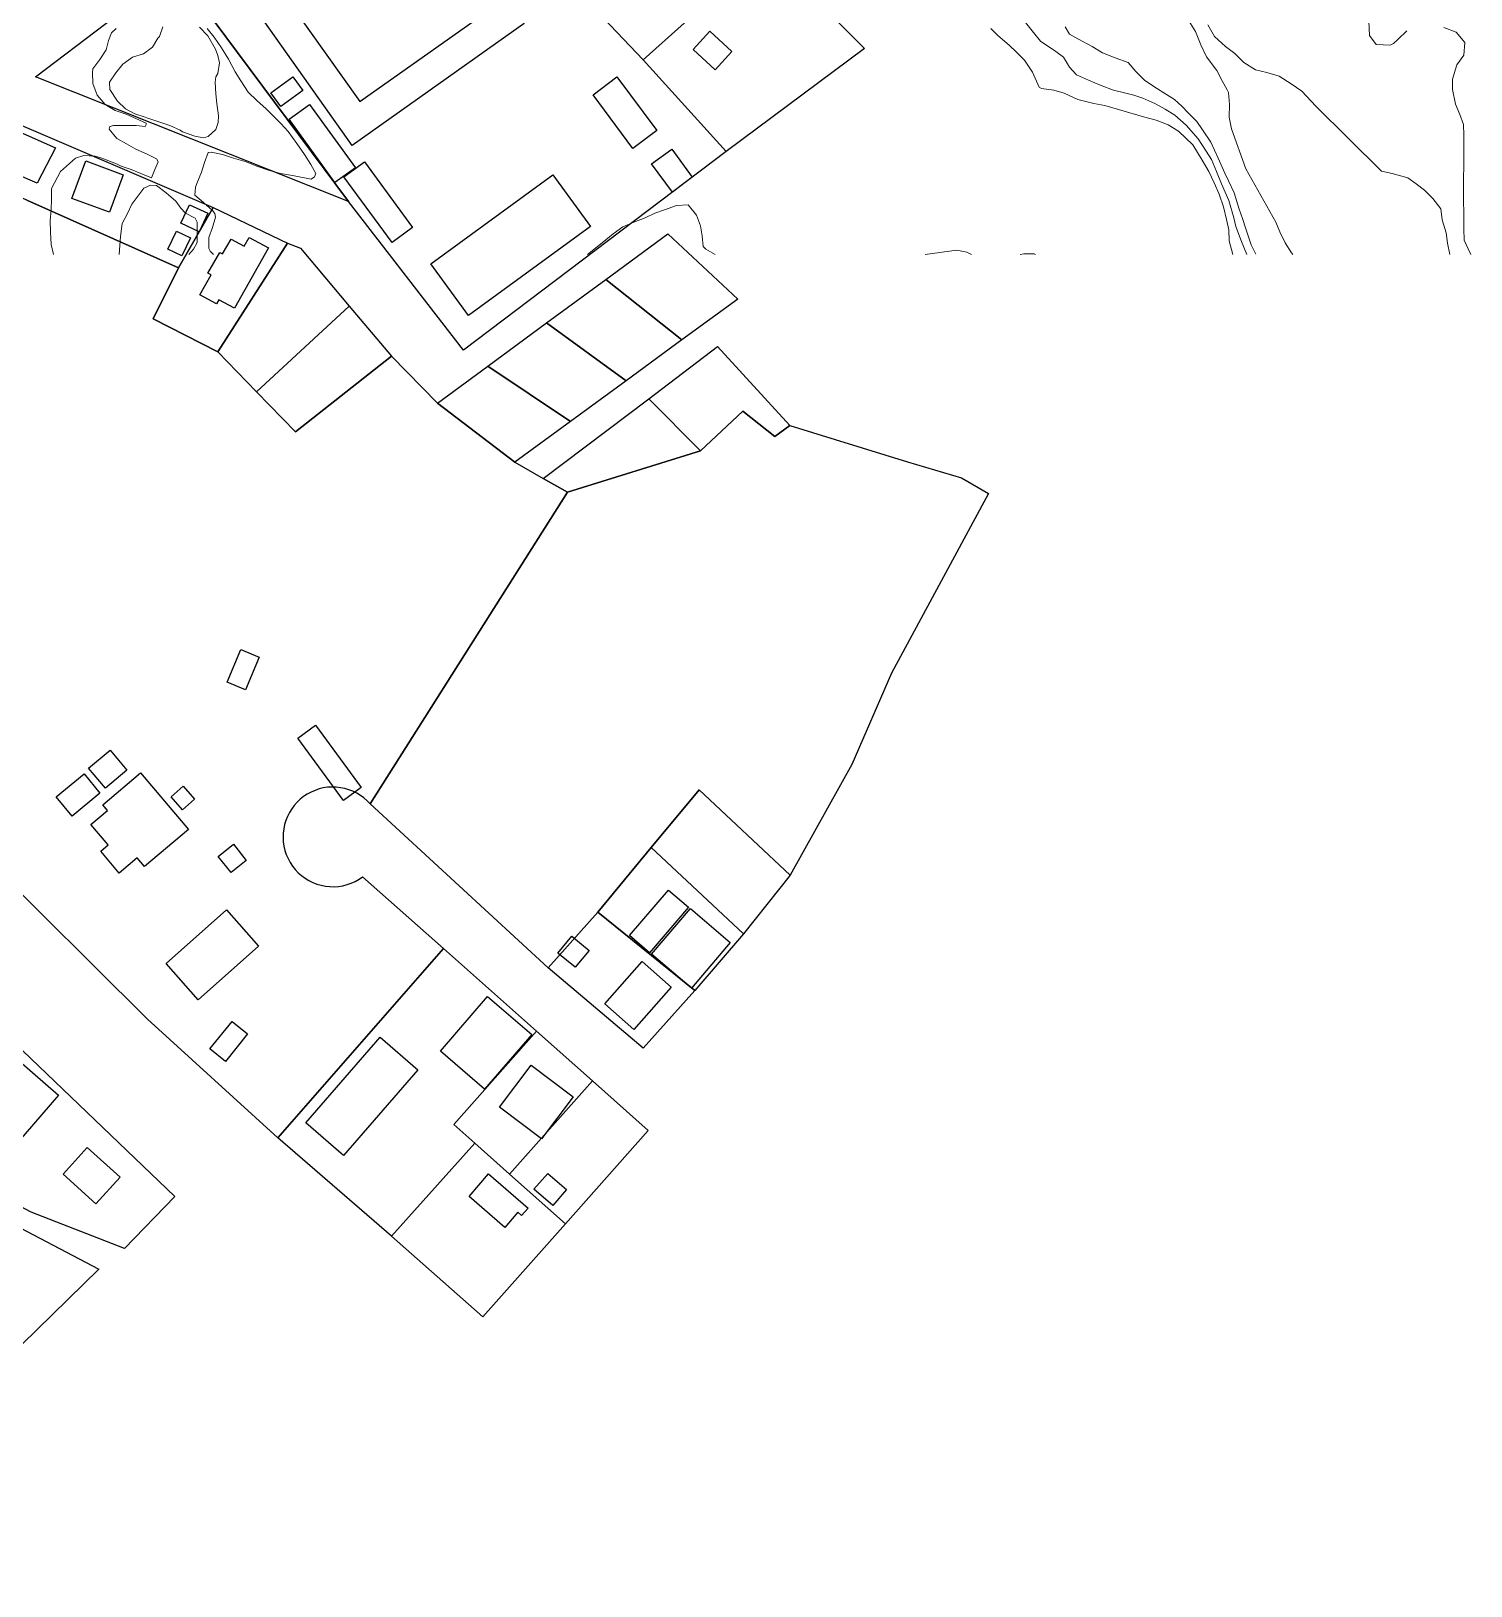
# Model space of a CAD drawing. Header units: millimetres. Extents: x 72 to 2370, y -203 to 794.
# Drawn here: x 2071.7 to 2360.6, y -182.1 to 129.8 of the extents above; entities that cross this region are included whole.
import ezdxf

# ---------------------------------------------------------------- set-up
doc = ezdxf.new("R2010")
doc.units = ezdxf.units.MM
doc.layers.add('01_Fina', color=250, linetype='Continuous', lineweight=15)
doc.layers.add('Traza Urbana', color=7, linetype='Continuous')

msp = doc.modelspace()

# ---------------------------------------------------------------- linework, layer by layer
at = {"layer": '01_Fina', "color": 252, "linetype": 'Continuous', "lineweight": 9, "true_color": 0x939598}
for points in [[(2270.69, 132.18), (2272.83, 129.49), (2274.22, 127.75), (2277.33, 125.67), (2278.86, 124.57), (2280.07, 122.58), (2281.46, 121), (2283.91, 119.97), (2286.45, 118.9), (2288.89, 117.92), (2291.39, 117.36), (2292.96, 116.95), (2294.77, 116.32), (2297.18, 115.23), (2299.28, 114.14), (2301.23, 112.91), (2303.48, 110.91), (2305.86, 108.16), (2307.49, 105.71), (2308.53, 104.04), (2309.56, 101.6), (2310.59, 99.17), (2312.06, 95.82), (2313.07, 92.32), (2313.44, 90.62), (2314.61, 87.56), (2315.64, 85)], [(2304.02, 131.84), (2305.33, 129.71), (2306.39, 127.02), (2307.58, 124.64), (2309.61, 121.88), (2310.73, 119.84), (2311.7, 118.01), (2311.95, 117.48), (2312.15, 115.07), (2312.14, 112.55), (2312.55, 110.19), (2315.42, 102.13), (2321.49, 91.45), (2322.25, 89.5), (2323.35, 87.3), (2324.64, 85.33), (2324.9, 85)], [(2356.37, 85), (2355.89, 87.22), (2355.62, 89.3), (2354.86, 91.92), (2354.55, 94.14), (2352.98, 96.18), (2351.32, 97.89), (2349.64, 99.15), (2347.95, 100.36), (2344.79, 101.2), (2342.66, 101.72), (2329.52, 114.71), (2326.69, 117.73), (2324.56, 119.24), (2322.14, 120.77), (2319.69, 121.45), (2317.38, 121.99), (2315.07, 123.5), (2313.27, 125.29), (2311.38, 126.73), (2309.19, 128.73), (2307.83, 131.04)], [(2347.75, 129.85), (2345.94, 128.12), (2345.06, 127.27), (2344.41, 126.99), (2341.59, 127.07), (2340.28, 128.9), (2340.15, 131.75)], [(2088.81, 130.3), (2087.86, 129.45), (2087.27, 127.88), (2086.79, 126.01), (2085.54, 124.11), (2084.1, 122.21), (2084.07, 121.45), (2084.1, 119.28), (2084.98, 116.92), (2086.61, 115.08), (2088.59, 113.87), (2090.8, 113.11), (2094.81, 111.35), (2094.81, 111.07), (2094.61, 110.67), (2092.81, 110.84), (2090.46, 110.88), (2088.27, 110.87), (2087.53, 110.65), (2087.38, 110.14), (2088.94, 108.26), (2090.85, 107.16), (2092.71, 106.07), (2095.03, 105.08), (2096.92, 104.17), (2097.22, 103.53), (2096.55, 102.05), (2095.88, 100.38), (2093.74, 101.25), (2091.79, 102.02), (2089.83, 102.71), (2088.84, 103.14), (2085.95, 104.33), (2084.58, 104.73), (2082.34, 104.8), (2080.63, 104.31), (2077.61, 101.64), (2075.83, 98.22), (2075.81, 96.07), (2075.73, 93.94), (2075.54, 91.76), (2075.61, 89.44), (2075.73, 86.95), (2076.22, 85)], [(2094.62, 112.54), (2092.55, 113.2), (2090.69, 114.22), (2089.04, 115.73), (2087.51, 118.05), (2087.49, 119.53), (2088.71, 121.44), (2090.1, 123.13), (2092.05, 124.53), (2094.25, 125.25), (2096.06, 126.58), (2097.18, 128.35), (2097.5, 128.71), (2098.18, 130.67)], [(2105.54, 130.56), (2107.19, 128.86), (2108.75, 126.13), (2109.2, 124.91), (2109.51, 123.44), (2109.22, 121.27), (2108.78, 120.61), (2108.63, 119.57), (2108.79, 117.23), (2109.02, 115.28), (2109.32, 112.76), (2109.29, 111.42), (2108.79, 110.05), (2107.28, 108.67), (2106.34, 108.4), (2104.57, 108.7), (2102.1, 109.6), (2101.62, 109.93), (2099.57, 110.86), (2097.33, 111.59), (2094.73, 112.47)], [(2108.3, 85), (2107.66, 85.66), (2107.41, 86.19), (2107.36, 88.36), (2108.09, 90.41), (2108.75, 92.43), (2108.57, 93.22), (2108.13, 93.82), (2106.32, 95.4), (2104.6, 96.87), (2104.7, 98.51), (2105.01, 99.2), (2105.92, 101.5), (2106.54, 103.45), (2107.24, 105.46), (2107.84, 105.5), (2110.13, 105), (2112.33, 104.29), (2114.66, 103.63), (2116.99, 102.67), (2119.56, 101.82), (2121.8, 101.25), (2124.17, 100.8), (2127.93, 100.11), (2128.59, 100.57), (2128.86, 101.25), (2127.88, 103.01), (2126.6, 105.03), (2125.02, 107.27), (2123.33, 109.66), (2121.82, 111.24), (2120.38, 112.75), (2118.86, 114.17), (2117.05, 115.87), (2115.31, 117.56), (2113.78, 119.81), (2112.64, 121.62), (2111.34, 124.14), (2109.92, 126.44), (2108.46, 128.59), (2107.02, 130.29)], [(2264.3, 130.31), (2265.71, 128.87), (2267.95, 126.97), (2269.45, 125.57), (2271.01, 123.95), (2272.62, 121.54), (2273.96, 118.55), (2274.44, 118.27), (2276.94, 117.91), (2278.97, 117.31), (2281.72, 116.05), (2284.95, 115.27), (2287.13, 114.85), (2294.89, 112.56), (2297.44, 111.9), (2299.85, 110.96), (2301.95, 109.72), (2304.79, 106.96), (2306.71, 103.91), (2308.05, 101.62), (2309.08, 99.34), (2310.11, 97.05), (2310.97, 94.51), (2311.57, 91.99), (2312.02, 89.91), (2312.11, 87.73), (2312.83, 85)], [(2279.21, 130.64), (2280.1, 129.19), (2281.9, 128.19), (2284.6, 126.7), (2286.72, 125.42), (2289.26, 124.44), (2291.83, 123.46), (2293.35, 121.68), (2295.15, 119.96), (2297.2, 118.52), (2299.55, 117.08), (2301.12, 116.09), (2302.62, 114.71), (2303.96, 113.33), (2305.6, 111.64), (2306.79, 109.96), (2308.43, 107.52), (2309.9, 104.32), (2311.22, 101.28), (2311.96, 99.75), (2313.13, 97.32), (2314.09, 94.09), (2314.81, 92.19), (2315.45, 90.13), (2316.52, 86.91), (2317.47, 85.01)], [(2360.61, 85), (2360.04, 86.11), (2359.25, 87.85), (2359.21, 90.1), (2359.21, 92.76), (2359.13, 96.37), (2359.15, 99.97), (2359.16, 103), (2359.17, 106.31), (2359.17, 108.9), (2359.14, 111.08), (2358.4, 113.07), (2357.51, 115.13), (2356.89, 118.05), (2356.9, 120.13), (2357.79, 123.01), (2359.21, 124.98), (2359.4, 127.47), (2357.67, 129.54), (2355.15, 130.52)], [(2089.41, 85), (2089.66, 88.57), (2090, 91.22), (2091.05, 93.2), (2091.94, 95.09), (2094.36, 98.25), (2095.67, 98.89), (2096.86, 98.84), (2098.81, 97.35), (2100.79, 95.69), (2101.77, 94.24), (2102.69, 93.29), (2104.63, 92.24), (2105.05, 91.47), (2105.08, 89.41), (2105.02, 87.41), (2104.34, 86.04), (2103.4, 85)], [(2183.35, 85), (2184.06, 85.53), (2186.29, 87.34), (2188.52, 89.12), (2190.44, 90.49), (2192.64, 91.45), (2194.96, 92.35), (2196.9, 93.24), (2198.8, 93.92), (2201.2, 94.78), (2203.53, 94.93), (2205.23, 92.84), (2206.04, 90.73), (2206.4, 88.75), (2206.59, 86.6), (2207.1, 86.02), (2208.96, 85)], [(2251.11, 85), (2257.45, 85.86), (2259.5, 85.41), (2260.38, 85)], [(2270.15, 85), (2270.89, 85.12), (2272.95, 85.11), (2273.28, 85)]]:
    msp.add_lwpolyline(points, dxfattribs=at)
at = {"layer": 'Traza Urbana'}
for points in [[(2194.53, 124.04), (2211.19, 105.61), (2158.5, 65.77), (2135.39, 95.63), (2100.82, 142.1), (2146.4, 177.3), (2162.8, 157.4), (2173.4, 146.26), (2183.96, 135.15)], [(2208.8, 156.64), (2219.22, 146.13), (2194.53, 124.04), (2183.96, 135.15)], [(2219.22, 146.13), (2238.93, 126.27), (2211.19, 105.61), (2194.53, 124.04)], [(2072.6, 120.6), (2100.82, 142.1), (2135.39, 95.63)], [(2167.03, 136.46), (2170.67, 131.33), (2136.16, 106.86), (2118.64, 131.56), (2123.78, 135.21), (2137.67, 115.64)], [(2204.54, 126.09), (2207.92, 129.77), (2212.34, 125.72), (2208.97, 122.03)], [(2121.85, 114.66), (2119.86, 117.41), (2124.27, 120.6), (2126.27, 117.85)], [(2197.29, 109.85), (2192.48, 106.26), (2184.47, 117.02), (2189.28, 120.6)], [(2061.36, 114.48), (2108.23, 94.37), (2101.29, 82.27), (2070.85, 95.88), (2049.25, 105.53)], [(2123.5, 112.11), (2127.59, 115.07), (2136.79, 102.39), (2132.7, 99.42)], [(2059.85, 104.89), (2063.58, 112.14), (2076.64, 106.35), (2072.94, 99.28)], [(2196.21, 103.19), (2200.26, 106.13), (2204.38, 100.48), (2200.39, 97.45)], [(2079.92, 96.22), (2082.7, 103.73), (2090.2, 100.95), (2087.43, 93.45)], [(2134.5, 100.53), (2138.61, 103.55), (2148.28, 90.36), (2144.17, 87.35)], [(2183.97, 90.59), (2159.47, 72.76), (2151.94, 83.11), (2176.44, 100.94)], [(2123.19, 87.25), (2109.16, 65.42), (2096.23, 72.1), (2101.29, 82.27), (2108.23, 94.37)], [(2101.8, 91.24), (2103.54, 94.95), (2107.16, 93.26), (2105.42, 89.54)], [(2101.96, 84.7), (2099.16, 86.03), (2100.88, 89.64), (2103.68, 88.31)], [(2119.36, 86.33), (2112.57, 74.21), (2109.4, 75.89), (2108.95, 75.09), (2105.59, 76.88), (2107.83, 80.88), (2107.21, 81.23), (2109.57, 85.4), (2110.16, 85.08), (2111.84, 88.06), (2114.49, 86.63), (2115.48, 88.39)], [(2199.47, 89.12), (2213.53, 76.04), (2202.31, 67.83), (2187.02, 79.97)], [(2135.57, 74.59), (2116.96, 57.41), (2109.16, 65.42), (2123.19, 87.25), (2125.75, 86.21)], [(2187.02, 79.97), (2202.31, 67.83), (2191.11, 59.63), (2175.17, 71.26)], [(2144.06, 64.56), (2124.8, 49.37), (2116.96, 57.41), (2135.57, 74.59)], [(2191.11, 59.63), (2179.95, 51.46), (2163.38, 62.6), (2175.17, 71.26)], [(2214.56, 53.55), (2206.06, 45.57), (2195.65, 56.05), (2209.47, 66.49), (2223.99, 50.66), (2220.97, 48.46)], [(2163.38, 62.6), (2179.95, 51.46), (2168.81, 43.3), (2153.25, 55.16)], [(2205.78, -22.44), (2196.13, -33.95), (2185.45, -46.95), (2175.46, -58.1), (2139.77, -25.25), (2179.32, 37.28), (2206.06, 45.57), (2214.56, 53.55), (2220.97, 48.46), (2223.99, 50.66), (2247.55, 43.41), (2258.42, 40.18), (2263.81, 37.04), (2244.35, 1), (2236.43, -17.3), (2224.05, -39.51)], [(2206.06, 45.57), (2179.32, 37.28), (2174.48, 40.05), (2195.65, 56.05)], [(2111.07, -0.81), (2113.8, 5.75), (2117.46, 4.22), (2114.73, -2.33)], [(2125.26, -12.08), (2128.8, -9.47), (2137.97, -21.93), (2134.42, -24.54)], [(2083.27, -18.05), (2087.56, -14.45), (2090.96, -18.5), (2086.66, -22.09)], [(2076.76, -23.79), (2082.37, -19.21), (2085.55, -23.11), (2079.94, -27.69)], [(2085.69, -34.72), (2087.16, -33.47), (2083.7, -29.37), (2087.05, -26.54), (2086.1, -25.42), (2093.7, -19.01), (2103.29, -30.38), (2094.48, -37.8), (2093, -36.05), (2089.39, -39.1)], [(2102.13, -26.42), (2099.84, -23.83), (2102.24, -21.71), (2104.53, -24.3)], [(2205.78, -22.44), (2224.05, -39.51), (2214.68, -51.27), (2196.13, -33.95)], [(2111.86, -39), (2109.29, -35.76), (2112.35, -33.34), (2114.91, -36.58)], [(2196.13, -33.95), (2214.68, -51.27), (2204.93, -62.66), (2185.45, -46.95)], [(2195.83, -55.09), (2191.8, -51.65), (2199.6, -42.53), (2203.63, -45.97)], [(2098.81, -57.26), (2110.92, -46.5), (2117.37, -53.74), (2105.26, -64.51)], [(2204.2, -62.19), (2196.21, -55.37), (2204.01, -46.24), (2211.99, -53.07)], [(2185.45, -46.95), (2204.93, -62.66), (2194.56, -74.21), (2175.46, -58.1)], [(2177.44, -55.16), (2180.2, -51.8), (2183.68, -54.65), (2180.91, -58.01)], [(2156.53, -89.52), (2160.77, -93.3), (2144.02, -111.93), (2121.24, -92.22), (2154.44, -54.23), (2173.13, -70.83)], [(2045.06, -67.91), (2054.2, -57.4), (2068.43, -73.26), (2100.54, -104.01), (2090.46, -114.41), (2071.72, -107.13), (2046.89, -93.95), (2032.2, -67.27), (2038.82, -62.15)], [(2192.66, -70.46), (2186.87, -65.34), (2194.36, -56.88), (2200.15, -62)], [(2040.23, -78.68), (2053.69, -63.2), (2077.24, -83.68), (2063.78, -99.15)], [(2153.86, -74.82), (2163.33, -63.84), (2172.19, -71.48), (2162.73, -82.46)], [(2107.59, -74.39), (2112.04, -68.86), (2115.15, -71.37), (2110.7, -76.9)], [(2184.34, -80.78), (2167.74, -99.49), (2160.77, -93.3), (2156.53, -89.52), (2173.13, -70.83)], [(2126.87, -89.2), (2141.76, -72.06), (2149.31, -78.61), (2134.42, -95.75)], [(2174.13, -92.42), (2165.71, -86.1), (2172.06, -77.65), (2180.48, -83.97)], [(2195.56, -90.75), (2178.96, -109.44), (2167.74, -99.49), (2184.34, -80.78)], [(2020.33, -182.1), (2002.49, -175.6), (1992.92, -172.1), (1983.51, -168.67), (1969.19, -163.27), (1984.07, -148.13), (2024.61, -106.86), (2038.37, -92.85), (2044.53, -97.19), (2085.35, -118.55)], [(2167.74, -99.49), (2178.96, -109.44), (2162.36, -128.13), (2144.02, -111.93), (2160.77, -93.3)], [(2078.13, -99.53), (2082.96, -94.18), (2089.57, -100.14), (2084.74, -105.49)], [(2169.4, -107.16), (2166.78, -110.19), (2159.6, -103.97), (2163.52, -99.44), (2171.46, -106.31), (2170.15, -107.82)], [(2175.39, -99.38), (2179.15, -102.59), (2176.4, -105.8), (2172.59, -102.52)]]:
    msp.add_lwpolyline(points, close=True, dxfattribs=at)
msp.add_lwpolyline([(2070.85, 95.88), (2101.29, 82.27), (2096.23, 72.1), (2109.16, 65.42), (2116.96, 57.41), (2124.8, 49.37), (2144.06, 64.56), (2153.25, 55.16), (2168.81, 43.3), (2174.48, 40.05), (2179.32, 37.28), (2139.77, -25.25), (2139.16, -24.62), (2138.51, -24.05), (2137.82, -23.55), (2137.08, -23.09), (2136.3, -22.71), (2135.49, -22.39), (2134.66, -22.15), (2133.81, -21.98), (2132.94, -21.88), (2132.08, -21.86), (2131.21, -21.91), (2130.36, -22.04), (2129.51, -22.24), (2128.7, -22.52), (2127.91, -22.86), (2127.14, -23.28), (2126.41, -23.75), (2125.74, -24.29), (2125.1, -24.88), (2124.53, -25.53), (2124.01, -26.22), (2123.55, -26.97), (2123.16, -27.74), (2122.85, -28.55), (2122.6, -29.38), (2122.41, -30.23), (2122.31, -31.09), (2122.28, -31.96), (2122.33, -32.84), (2122.46, -33.71), (2122.66, -34.57), (2122.93, -35.4), (2123.28, -36.21), (2123.7, -36.99), (2124.19, -37.71), (2124.73, -38.4), (2125.34, -39.04), (2125.99, -39.63), (2126.7, -40.15), (2127.46, -40.6), (2128.25, -41), (2129.07, -41.32), (2129.91, -41.57), (2130.78, -41.74), (2131.65, -41.82), (2132.53, -41.84), (2133.41, -41.79), (2134.28, -41.65), (2135.13, -41.43), (2135.96, -41.14), (2136.77, -40.79), (2137.54, -40.36), (2138.25, -39.86), (2154.44, -54.23), (2121.24, -92.22), (2095.08, -68.39), (2062.56, -36.21)], dxfattribs=at)

doc.saveas('drawing.dxf')
